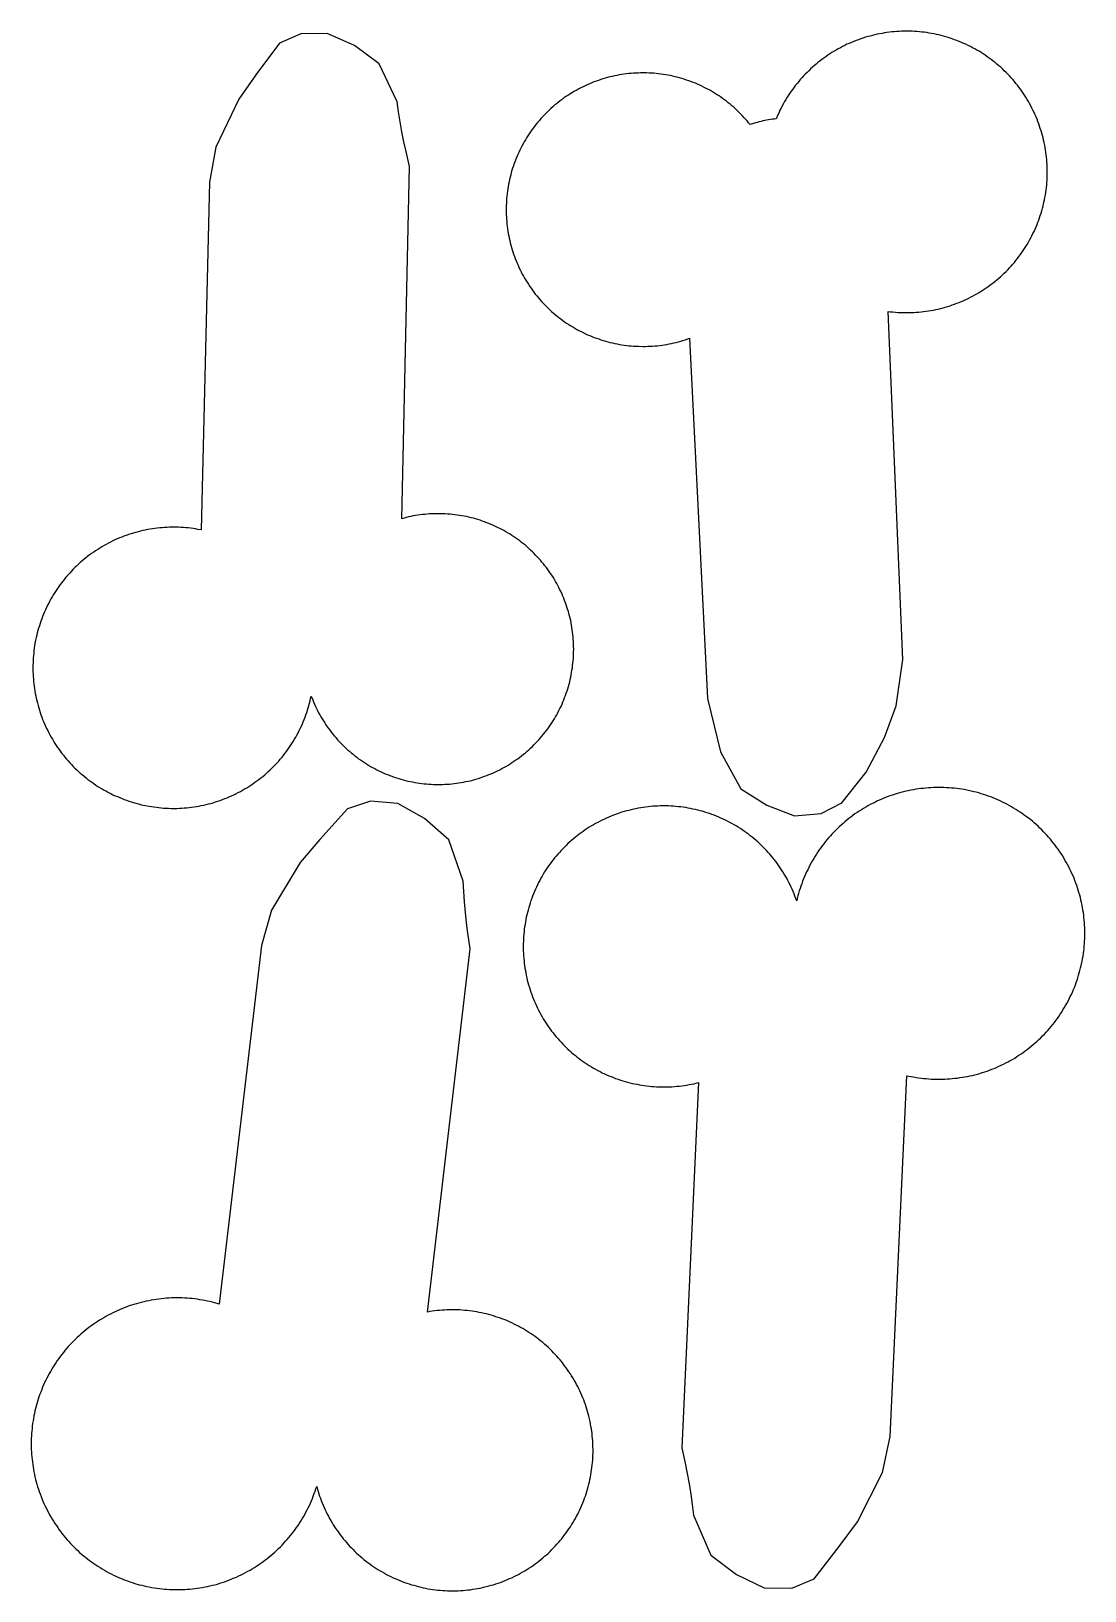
# Model space of a CAD drawing. Extents: x -246 to 246, y -104 to 199.
# Drawn here: x 175.17 to 184.8, y -1.19 to 13.06 of the extents above; entities that cross this region are included whole.
import ezdxf

# ---------------------------------------------------------------- set-up
doc = ezdxf.new("R2010")
doc.units = 0
doc.layers.add('Add_Red', color=1, linetype='Continuous')

msp = doc.modelspace()

# ---------------------------------------------------------------- linework, layer by layer
at = {"layer": 'Add_Red'}
for points in [[(176.504, 5.959), (176.526, 5.96), (176.549, 5.961), (176.571, 5.963), (176.593, 5.965), (176.616, 5.967), (176.638, 5.97), (176.66, 5.973), (176.682, 5.976), (176.704, 5.98), (176.726, 5.984), (176.748, 5.989), (176.77, 5.994), (176.792, 6), (176.813, 6.005), (176.835, 6.011), (176.856, 6.018), (176.878, 6.025), (176.899, 6.032), (176.92, 6.04), (176.941, 6.048), (176.962, 6.056), (176.982, 6.065), (177.003, 6.074), (177.023, 6.083), (177.043, 6.093), (177.063, 6.103), (177.083, 6.114), (177.103, 6.125), (177.122, 6.136), (177.141, 6.147), (177.161, 6.159), (177.179, 6.171), (177.198, 6.184), (177.216, 6.197), (177.234, 6.21), (177.252, 6.223), (177.27, 6.237), (177.287, 6.251), (177.305, 6.266), (177.322, 6.28), (177.338, 6.295), (177.355, 6.311), (177.371, 6.326), (177.387, 6.342), (177.402, 6.358), (177.418, 6.374), (177.433, 6.391), (177.447, 6.408), (177.462, 6.425), (177.476, 6.442), (177.49, 6.46), (177.503, 6.478), (177.516, 6.496), (177.529, 6.514), (177.542, 6.533), (177.554, 6.552), (177.566, 6.571), (177.578, 6.59), (177.589, 6.609), (177.6, 6.629), (177.61, 6.649), (177.621, 6.669), (177.63, 6.689), (177.64, 6.709), (177.649, 6.73), (177.658, 6.75), (177.666, 6.771), (177.674, 6.792), (177.682, 6.813), (177.689, 6.834), (177.696, 6.855), (177.703, 6.877), (177.709, 6.898), (177.715, 6.92), (177.72, 6.942), (177.725, 6.964), (177.73, 6.985), (177.744, 6.951), (177.752, 6.931), (177.76, 6.911), (177.769, 6.891), (177.779, 6.872), (177.788, 6.853), (177.798, 6.833), (177.809, 6.814), (177.819, 6.796), (177.83, 6.777), (177.841, 6.759), (177.853, 6.74), (177.865, 6.722), (177.877, 6.705), (177.89, 6.687), (177.903, 6.67), (177.916, 6.653), (177.929, 6.636), (177.943, 6.619), (177.957, 6.603), (177.971, 6.586), (177.986, 6.57), (178.001, 6.555), (178.016, 6.539), (178.031, 6.524), (178.047, 6.509), (178.063, 6.495), (178.079, 6.481), (178.095, 6.467), (178.112, 6.453), (178.129, 6.439), (178.146, 6.426), (178.163, 6.413), (178.181, 6.401), (178.199, 6.389), (178.217, 6.377), (178.235, 6.365), (178.253, 6.354), (178.272, 6.343), (178.291, 6.332), (178.31, 6.322), (178.329, 6.312), (178.348, 6.302), (178.368, 6.293), (178.387, 6.284), (178.407, 6.275), (178.427, 6.267), (178.447, 6.259), (178.467, 6.252), (178.488, 6.244), (178.508, 6.238), (178.529, 6.231), (178.55, 6.225), (178.57, 6.219), (178.591, 6.214), (178.612, 6.209), (178.633, 6.204), (178.655, 6.2), (178.676, 6.196), (178.697, 6.192), (178.718, 6.189), (178.74, 6.186), (178.761, 6.184), (178.783, 6.182), (178.804, 6.18), (178.826, 6.179), (178.847, 6.178), (178.869, 6.177), (178.891, 6.177), (178.928, 6.178), (178.95, 6.179), (178.971, 6.18), (178.993, 6.181), (179.014, 6.183), (179.036, 6.186), (179.057, 6.188), (179.078, 6.191), (179.1, 6.195), (179.121, 6.199), (179.142, 6.203), (179.163, 6.208), (179.184, 6.212), (179.205, 6.218), (179.226, 6.223), (179.247, 6.229), (179.267, 6.236), (179.288, 6.243), (179.314, 6.252), (179.334, 6.259), (179.354, 6.267), (179.374, 6.275), (179.394, 6.284), (179.413, 6.293), (179.433, 6.302), (179.452, 6.312), (179.471, 6.322), (179.49, 6.332), (179.509, 6.343), (179.528, 6.354), (179.546, 6.365), (179.564, 6.377), (179.582, 6.389), (179.6, 6.401), (179.618, 6.413), (179.635, 6.426), (179.652, 6.439), (179.669, 6.453), (179.686, 6.467), (179.702, 6.481), (179.718, 6.495), (179.734, 6.509), (179.75, 6.524), (179.765, 6.539), (179.78, 6.555), (179.795, 6.57), (179.81, 6.586), (179.824, 6.603), (179.838, 6.619), (179.852, 6.636), (179.865, 6.653), (179.879, 6.67), (179.891, 6.687), (179.904, 6.705), (179.916, 6.722), (179.928, 6.74), (179.94, 6.759), (179.951, 6.777), (179.962, 6.796), (179.973, 6.814), (179.983, 6.833), (179.993, 6.853), (180.002, 6.872), (180.012, 6.891), (180.021, 6.911), (180.029, 6.931), (180.038, 6.951), (180.045, 6.971), (180.053, 6.991), (180.06, 7.011), (180.067, 7.032), (180.074, 7.052), (180.08, 7.073), (180.085, 7.094), (180.091, 7.115), (180.096, 7.136), (180.101, 7.157), (180.105, 7.178), (180.109, 7.199), (180.112, 7.221), (180.116, 7.242), (180.118, 7.263), (180.121, 7.285), (180.123, 7.306), (180.125, 7.328), (180.126, 7.349), (180.127, 7.371), (180.127, 7.393), (180.128, 7.414), (180.127, 7.44), (180.127, 7.462), (180.126, 7.483), (180.124, 7.505), (180.123, 7.526), (180.12, 7.548), (180.118, 7.569), (180.115, 7.59), (180.112, 7.612), (180.108, 7.633), (180.104, 7.654), (180.1, 7.675), (180.095, 7.697), (180.09, 7.717), (180.084, 7.738), (180.079, 7.759), (180.072, 7.78), (180.06, 7.817), (180.053, 7.837), (180.045, 7.857), (180.038, 7.878), (180.029, 7.897), (180.021, 7.917), (180.012, 7.937), (180.002, 7.956), (179.993, 7.976), (179.983, 7.995), (179.973, 8.014), (179.962, 8.033), (179.951, 8.051), (179.94, 8.07), (179.928, 8.088), (179.916, 8.106), (179.904, 8.124), (179.891, 8.141), (179.879, 8.159), (179.865, 8.176), (179.852, 8.193), (179.838, 8.209), (179.824, 8.226), (179.81, 8.242), (179.795, 8.258), (179.78, 8.273), (179.765, 8.289), (179.75, 8.304), (179.734, 8.319), (179.718, 8.333), (179.702, 8.348), (179.686, 8.362), (179.669, 8.375), (179.652, 8.389), (179.635, 8.402), (179.618, 8.415), (179.6, 8.427), (179.582, 8.44), (179.564, 8.452), (179.546, 8.463), (179.528, 8.474), (179.509, 8.485), (179.49, 8.496), (179.471, 8.506), (179.452, 8.516), (179.433, 8.526), (179.413, 8.535), (179.394, 8.544), (179.374, 8.553), (179.354, 8.561), (179.334, 8.569), (179.314, 8.577), (179.293, 8.584), (179.273, 8.591), (179.252, 8.597), (179.232, 8.603), (179.211, 8.609), (179.19, 8.614), (179.169, 8.619), (179.148, 8.624), (179.127, 8.628), (179.105, 8.632), (179.084, 8.636), (179.063, 8.639), (179.041, 8.642), (179.02, 8.644), (178.998, 8.646), (178.977, 8.648), (178.955, 8.649), (178.934, 8.65), (178.912, 8.651), (178.891, 8.651), (178.855, 8.651), (178.833, 8.65), (178.812, 8.649), (178.79, 8.647), (178.769, 8.645), (178.747, 8.643), (178.726, 8.64), (178.704, 8.637), (178.683, 8.634), (178.662, 8.63), (178.641, 8.626), (178.619, 8.621), (178.598, 8.616), (178.578, 8.611), (178.557, 8.605), (178.629, 11.824), (178.597, 11.959), (178.577, 12.049), (178.559, 12.139), (178.542, 12.23), (178.527, 12.321), (178.514, 12.413), (178.352, 12.762), (178.124, 12.927), (177.877, 13.039), (177.634, 13.036), (177.439, 12.949), (177.224, 12.659), (177.07, 12.439), (176.858, 11.999), (176.8, 11.681), (176.724, 8.503), (176.695, 8.508), (176.673, 8.512), (176.651, 8.515), (176.629, 8.518), (176.606, 8.521), (176.584, 8.523), (176.562, 8.524), (176.539, 8.526), (176.517, 8.527), (176.494, 8.527), (176.472, 8.528), (176.436, 8.527), (176.414, 8.526), (176.391, 8.525), (176.369, 8.523), (176.347, 8.521), (176.324, 8.519), (176.302, 8.516), (176.28, 8.513), (176.258, 8.51), (176.236, 8.506), (176.214, 8.501), (176.192, 8.497), (176.17, 8.492), (176.148, 8.486), (176.127, 8.48), (176.105, 8.474), (176.084, 8.467), (176.062, 8.46), (176.041, 8.453), (176.02, 8.445), (175.999, 8.437), (175.979, 8.429), (175.958, 8.42), (175.937, 8.411), (175.917, 8.402), (175.897, 8.392), (175.877, 8.381), (175.857, 8.371), (175.838, 8.36), (175.818, 8.349), (175.799, 8.337), (175.78, 8.325), (175.761, 8.313), (175.743, 8.3), (175.724, 8.288), (175.706, 8.274), (175.688, 8.261), (175.671, 8.247), (175.653, 8.233), (175.636, 8.218), (175.619, 8.204), (175.603, 8.189), (175.586, 8.173), (175.57, 8.158), (175.554, 8.142), (175.539, 8.126), (175.524, 8.109), (175.509, 8.093), (175.494, 8.076), (175.48, 8.058), (175.466, 8.041), (175.452, 8.023), (175.438, 8.005), (175.425, 7.987), (175.412, 7.969), (175.4, 7.95), (175.388, 7.931), (175.376, 7.912), (175.364, 7.893), (175.353, 7.874), (175.342, 7.854), (175.332, 7.834), (175.322, 7.814), (175.312, 7.794), (175.302, 7.774), (175.293, 7.753), (175.285, 7.733), (175.276, 7.712), (175.268, 7.691), (175.261, 7.67), (175.253, 7.649), (175.247, 7.627), (175.24, 7.606), (175.234, 7.584), (175.228, 7.563), (175.223, 7.541), (175.218, 7.519), (175.213, 7.497), (175.207, 7.466), (175.204, 7.444), (175.2, 7.422), (175.197, 7.4), (175.195, 7.378), (175.193, 7.355), (175.191, 7.333), (175.19, 7.311), (175.189, 7.288), (175.188, 7.266), (175.188, 7.243), (175.188, 7.21), (175.189, 7.187), (175.19, 7.165), (175.192, 7.142), (175.194, 7.12), (175.196, 7.098), (175.199, 7.076), (175.202, 7.053), (175.205, 7.031), (175.209, 7.009), (175.214, 6.987), (175.218, 6.965), (175.223, 6.943), (175.229, 6.922), (175.235, 6.9), (175.241, 6.878), (175.247, 6.857), (175.254, 6.836), (175.261, 6.814), (175.269, 6.793), (175.277, 6.772), (175.286, 6.752), (175.294, 6.731), (175.303, 6.711), (175.313, 6.69), (175.323, 6.67), (175.333, 6.65), (175.343, 6.63), (175.354, 6.611), (175.366, 6.591), (175.377, 6.572), (175.389, 6.553), (175.401, 6.534), (175.414, 6.516), (175.427, 6.497), (175.44, 6.479), (175.453, 6.461), (175.467, 6.444), (175.481, 6.426), (175.496, 6.409), (175.51, 6.392), (175.525, 6.376), (175.541, 6.359), (175.556, 6.343), (175.572, 6.327), (175.588, 6.312), (175.605, 6.296), (175.621, 6.281), (175.638, 6.267), (175.655, 6.252), (175.673, 6.238), (175.69, 6.224), (175.708, 6.211), (175.726, 6.198), (175.745, 6.185), (175.763, 6.172), (175.782, 6.16), (175.801, 6.148), (175.82, 6.137), (175.84, 6.125), (175.859, 6.115), (175.879, 6.104), (175.899, 6.094), (175.919, 6.084), (175.94, 6.075), (175.96, 6.066), (175.981, 6.057), (176.002, 6.048), (176.022, 6.04), (176.043, 6.033), (176.065, 6.025), (176.086, 6.018), (176.107, 6.012), (176.129, 6.006), (176.151, 6), (176.172, 5.995), (176.194, 5.989), (176.216, 5.985), (176.249, 5.979), (176.271, 5.975), (176.293, 5.972), (176.316, 5.969), (176.338, 5.966), (176.36, 5.964), (176.382, 5.962), (176.405, 5.961), (176.427, 5.96), (176.45, 5.959), (176.472, 5.959), (176.504, 5.959)], [(182.389, 5.911), (182.578, 6.011), (182.799, 6.291), (182.966, 6.607), (183.074, 6.895), (183.133, 7.319), (182.999, 10.499), (183.021, 10.496), (183.044, 10.494), (183.066, 10.492), (183.088, 10.49), (183.111, 10.489), (183.133, 10.488), (183.168, 10.488), (183.19, 10.488), (183.213, 10.489), (183.235, 10.49), (183.257, 10.491), (183.28, 10.493), (183.302, 10.495), (183.324, 10.497), (183.347, 10.5), (183.369, 10.504), (183.391, 10.507), (183.413, 10.511), (183.435, 10.516), (183.457, 10.521), (183.479, 10.526), (183.501, 10.532), (183.522, 10.538), (183.544, 10.544), (183.565, 10.551), (183.586, 10.558), (183.607, 10.565), (183.628, 10.573), (183.649, 10.581), (183.67, 10.59), (183.691, 10.599), (183.711, 10.608), (183.731, 10.618), (183.751, 10.628), (183.771, 10.638), (183.791, 10.649), (183.811, 10.66), (183.83, 10.671), (183.849, 10.683), (183.868, 10.695), (183.887, 10.708), (183.905, 10.72), (183.923, 10.733), (183.941, 10.747), (183.959, 10.76), (183.977, 10.774), (183.994, 10.789), (184.011, 10.803), (184.028, 10.818), (184.045, 10.833), (184.061, 10.849), (184.077, 10.864), (184.093, 10.88), (184.108, 10.897), (184.123, 10.913), (184.138, 10.93), (184.153, 10.947), (184.167, 10.964), (184.181, 10.982), (184.195, 11), (184.208, 11.018), (184.221, 11.036), (184.234, 11.054), (184.246, 11.073), (184.258, 11.092), (184.27, 11.111), (184.281, 11.131), (184.292, 11.15), (184.303, 11.17), (184.313, 11.19), (184.323, 11.21), (184.333, 11.23), (184.342, 11.25), (184.351, 11.271), (184.36, 11.292), (184.368, 11.313), (184.376, 11.334), (184.383, 11.355), (184.39, 11.376), (184.397, 11.398), (184.404, 11.419), (184.41, 11.441), (184.415, 11.462), (184.423, 11.497), (184.428, 11.519), (184.432, 11.541), (184.436, 11.563), (184.44, 11.586), (184.443, 11.608), (184.445, 11.63), (184.448, 11.652), (184.45, 11.675), (184.451, 11.697), (184.452, 11.72), (184.453, 11.742), (184.453, 11.773), (184.453, 11.796), (184.453, 11.818), (184.452, 11.841), (184.45, 11.863), (184.448, 11.885), (184.446, 11.908), (184.444, 11.93), (184.441, 11.952), (184.438, 11.974), (184.434, 11.997), (184.43, 12.019), (184.425, 12.041), (184.42, 12.063), (184.415, 12.084), (184.41, 12.106), (184.404, 12.128), (184.397, 12.149), (184.39, 12.171), (184.383, 12.192), (184.376, 12.213), (184.368, 12.234), (184.36, 12.255), (184.351, 12.276), (184.342, 12.296), (184.333, 12.317), (184.323, 12.337), (184.313, 12.357), (184.303, 12.377), (184.292, 12.397), (184.281, 12.416), (184.27, 12.436), (184.258, 12.455), (184.246, 12.474), (184.234, 12.492), (184.221, 12.511), (184.208, 12.529), (184.195, 12.547), (184.181, 12.565), (184.167, 12.582), (184.153, 12.6), (184.138, 12.617), (184.123, 12.634), (184.108, 12.65), (184.093, 12.666), (184.077, 12.682), (184.061, 12.698), (184.045, 12.714), (184.028, 12.729), (184.011, 12.744), (183.994, 12.758), (183.977, 12.772), (183.959, 12.786), (183.941, 12.8), (183.923, 12.813), (183.905, 12.826), (183.887, 12.839), (183.868, 12.852), (183.849, 12.864), (183.83, 12.875), (183.811, 12.887), (183.791, 12.898), (183.771, 12.908), (183.751, 12.919), (183.731, 12.929), (183.711, 12.939), (183.691, 12.948), (183.67, 12.957), (183.649, 12.965), (183.628, 12.974), (183.607, 12.981), (183.586, 12.989), (183.549, 13.001), (183.528, 13.008), (183.506, 13.014), (183.484, 13.019), (183.463, 13.025), (183.441, 13.03), (183.419, 13.034), (183.397, 13.038), (183.375, 13.042), (183.352, 13.046), (183.33, 13.049), (183.308, 13.051), (183.286, 13.054), (183.263, 13.055), (183.241, 13.057), (183.218, 13.058), (183.196, 13.059), (183.168, 13.059), (183.145, 13.059), (183.123, 13.058), (183.1, 13.057), (183.078, 13.056), (183.056, 13.054), (183.033, 13.052), (183.011, 13.049), (182.989, 13.046), (182.967, 13.043), (182.945, 13.039), (182.922, 13.035), (182.9, 13.031), (182.879, 13.026), (182.857, 13.021), (182.835, 13.015), (182.813, 13.009), (182.792, 13.003), (182.77, 12.996), (182.749, 12.989), (182.728, 12.981), (182.707, 12.974), (182.686, 12.965), (182.665, 12.957), (182.645, 12.948), (182.624, 12.939), (182.604, 12.929), (182.584, 12.919), (182.564, 12.908), (182.544, 12.898), (182.525, 12.887), (182.506, 12.875), (182.486, 12.864), (182.468, 12.852), (182.449, 12.839), (182.43, 12.826), (182.412, 12.813), (182.394, 12.8), (182.376, 12.786), (182.359, 12.772), (182.341, 12.758), (182.324, 12.744), (182.308, 12.729), (182.291, 12.714), (182.275, 12.698), (182.259, 12.682), (182.243, 12.666), (182.228, 12.65), (182.212, 12.634), (182.197, 12.617), (182.183, 12.6), (182.169, 12.582), (182.155, 12.565), (182.141, 12.547), (182.128, 12.529), (182.115, 12.511), (182.102, 12.492), (182.09, 12.474), (182.077, 12.455), (182.066, 12.436), (182.054, 12.416), (182.043, 12.397), (182.033, 12.377), (182.022, 12.357), (182.012, 12.337), (182.003, 12.317), (181.993, 12.296), (181.977, 12.257), (181.959, 12.256), (181.942, 12.254), (181.925, 12.251), (181.907, 12.249), (181.89, 12.246), (181.873, 12.242), (181.856, 12.239), (181.839, 12.235), (181.822, 12.231), (181.805, 12.226), (181.788, 12.222), (181.771, 12.216), (181.739, 12.206), (181.725, 12.223), (181.711, 12.239), (181.697, 12.256), (181.682, 12.272), (181.668, 12.288), (181.652, 12.304), (181.637, 12.319), (181.621, 12.334), (181.605, 12.349), (181.589, 12.364), (181.573, 12.378), (181.556, 12.392), (181.539, 12.406), (181.522, 12.419), (181.505, 12.432), (181.487, 12.445), (181.469, 12.458), (181.451, 12.47), (181.433, 12.482), (181.414, 12.494), (181.396, 12.505), (181.377, 12.516), (181.358, 12.526), (181.338, 12.536), (181.319, 12.546), (181.299, 12.556), (181.28, 12.565), (181.26, 12.574), (181.24, 12.583), (181.219, 12.591), (181.199, 12.599), (181.179, 12.606), (181.158, 12.613), (181.137, 12.62), (181.116, 12.626), (181.095, 12.632), (181.074, 12.638), (181.053, 12.643), (181.032, 12.648), (181.011, 12.653), (180.989, 12.657), (180.968, 12.661), (180.946, 12.664), (180.925, 12.667), (180.903, 12.67), (180.881, 12.672), (180.859, 12.674), (180.838, 12.676), (180.816, 12.677), (180.794, 12.678), (180.761, 12.678), (180.739, 12.678), (180.717, 12.677), (180.695, 12.676), (180.673, 12.675), (180.652, 12.673), (180.63, 12.671), (180.608, 12.669), (180.587, 12.666), (180.565, 12.663), (180.544, 12.659), (180.522, 12.655), (180.501, 12.651), (180.48, 12.646), (180.458, 12.641), (180.437, 12.635), (180.416, 12.63), (180.395, 12.623), (180.375, 12.617), (180.354, 12.61), (180.333, 12.603), (180.313, 12.595), (180.293, 12.587), (180.272, 12.579), (180.252, 12.57), (180.233, 12.561), (180.213, 12.552), (180.193, 12.542), (180.174, 12.532), (180.155, 12.521), (180.136, 12.511), (180.117, 12.5), (180.093, 12.485), (180.075, 12.473), (180.057, 12.461), (180.039, 12.449), (180.021, 12.436), (180.004, 12.423), (179.987, 12.409), (179.97, 12.396), (179.953, 12.382), (179.936, 12.368), (179.92, 12.353), (179.904, 12.338), (179.888, 12.323), (179.873, 12.308), (179.858, 12.292), (179.843, 12.276), (179.828, 12.26), (179.814, 12.244), (179.8, 12.227), (179.786, 12.21), (179.772, 12.193), (179.759, 12.176), (179.746, 12.158), (179.734, 12.14), (179.721, 12.122), (179.709, 12.104), (179.698, 12.086), (179.687, 12.067), (179.676, 12.048), (179.665, 12.029), (179.655, 12.01), (179.645, 11.99), (179.635, 11.971), (179.626, 11.951), (179.617, 11.931), (179.608, 11.911), (179.6, 11.891), (179.592, 11.871), (179.584, 11.85), (179.577, 11.83), (179.57, 11.809), (179.564, 11.788), (179.558, 11.767), (179.552, 11.746), (179.547, 11.725), (179.542, 11.704), (179.537, 11.683), (179.533, 11.661), (179.529, 11.64), (179.526, 11.618), (179.522, 11.597), (179.52, 11.575), (179.517, 11.553), (179.515, 11.532), (179.514, 11.51), (179.513, 11.488), (179.512, 11.466), (179.511, 11.429), (179.511, 11.407), (179.512, 11.385), (179.513, 11.363), (179.514, 11.341), (179.516, 11.32), (179.518, 11.298), (179.52, 11.276), (179.523, 11.255), (179.527, 11.233), (179.53, 11.212), (179.534, 11.19), (179.538, 11.169), (179.543, 11.148), (179.548, 11.126), (179.554, 11.105), (179.56, 11.084), (179.566, 11.063), (179.572, 11.042), (179.579, 11.022), (179.587, 11.001), (179.594, 10.981), (179.602, 10.961), (179.61, 10.94), (179.619, 10.92), (179.628, 10.901), (179.638, 10.879), (179.648, 10.86), (179.658, 10.84), (179.669, 10.821), (179.679, 10.802), (179.691, 10.783), (179.702, 10.765), (179.714, 10.747), (179.726, 10.728), (179.738, 10.71), (179.751, 10.693), (179.764, 10.675), (179.777, 10.658), (179.791, 10.641), (179.805, 10.624), (179.819, 10.607), (179.833, 10.591), (179.848, 10.575), (179.863, 10.559), (179.878, 10.544), (179.894, 10.528), (179.91, 10.514), (179.926, 10.499), (179.942, 10.484), (179.959, 10.47), (179.976, 10.456), (179.993, 10.443), (180.01, 10.43), (180.028, 10.417), (180.045, 10.404), (180.063, 10.392), (180.082, 10.38), (180.1, 10.368), (180.119, 10.357), (180.138, 10.346), (180.157, 10.335), (180.176, 10.324), (180.195, 10.314), (180.215, 10.305), (180.234, 10.295), (180.254, 10.286), (180.274, 10.278), (180.294, 10.269), (180.315, 10.261), (180.335, 10.254), (180.356, 10.247), (180.376, 10.24), (180.397, 10.233), (180.418, 10.227), (180.439, 10.221), (180.46, 10.216), (180.481, 10.211), (180.503, 10.206), (180.524, 10.202), (180.546, 10.198), (180.567, 10.194), (180.589, 10.191), (180.61, 10.188), (180.632, 10.186), (180.654, 10.184), (180.675, 10.182), (180.697, 10.181), (180.719, 10.18), (180.761, 10.179), (180.782, 10.179), (180.804, 10.18), (180.826, 10.181), (180.848, 10.182), (180.87, 10.184), (180.891, 10.186), (180.913, 10.188), (180.935, 10.191), (180.956, 10.194), (180.978, 10.198), (180.999, 10.202), (181.02, 10.206), (181.042, 10.211), (181.063, 10.216), (181.084, 10.222), (181.105, 10.228), (181.126, 10.234), (181.147, 10.24), (181.186, 10.254), (181.349, 6.963), (181.469, 6.475), (181.653, 6.137), (181.892, 5.987), (182.146, 5.892), (182.389, 5.911)], [(182.324, -1.079), (182.554, -0.783), (182.719, -0.558), (182.949, -0.107), (183.017, 0.222), (183.172, 3.517), (183.209, 3.509), (183.232, 3.505), (183.255, 3.501), (183.278, 3.498), (183.301, 3.495), (183.324, 3.492), (183.347, 3.49), (183.371, 3.488), (183.394, 3.486), (183.417, 3.485), (183.44, 3.485), (183.464, 3.485), (183.493, 3.485), (183.517, 3.486), (183.54, 3.487), (183.563, 3.488), (183.586, 3.49), (183.609, 3.493), (183.632, 3.495), (183.655, 3.499), (183.678, 3.502), (183.701, 3.506), (183.724, 3.51), (183.747, 3.515), (183.77, 3.52), (183.792, 3.526), (183.815, 3.532), (183.837, 3.538), (183.859, 3.545), (183.882, 3.552), (183.904, 3.559), (183.925, 3.567), (183.947, 3.576), (183.969, 3.584), (183.99, 3.593), (184.012, 3.603), (184.033, 3.612), (184.054, 3.622), (184.074, 3.633), (184.095, 3.644), (184.115, 3.655), (184.136, 3.666), (184.156, 3.678), (184.175, 3.691), (184.195, 3.703), (184.214, 3.716), (184.233, 3.729), (184.252, 3.743), (184.271, 3.757), (184.289, 3.771), (184.307, 3.786), (184.325, 3.801), (184.343, 3.816), (184.36, 3.831), (184.377, 3.847), (184.394, 3.863), (184.41, 3.88), (184.427, 3.896), (184.443, 3.913), (184.458, 3.93), (184.474, 3.948), (184.489, 3.966), (184.503, 3.984), (184.518, 4.002), (184.532, 4.021), (184.546, 4.039), (184.559, 4.058), (184.572, 4.078), (184.585, 4.097), (184.597, 4.117), (184.609, 4.137), (184.621, 4.157), (184.632, 4.177), (184.643, 4.197), (184.654, 4.218), (184.664, 4.239), (184.674, 4.26), (184.684, 4.281), (184.693, 4.303), (184.702, 4.324), (184.71, 4.346), (184.718, 4.368), (184.726, 4.39), (184.733, 4.412), (184.74, 4.434), (184.746, 4.456), (184.752, 4.479), (184.758, 4.501), (184.764, 4.524), (184.772, 4.563), (184.776, 4.586), (184.78, 4.609), (184.783, 4.632), (184.786, 4.655), (184.789, 4.678), (184.791, 4.701), (184.793, 4.724), (184.794, 4.748), (184.795, 4.771), (184.796, 4.794), (184.796, 4.817), (184.796, 4.845), (184.795, 4.868), (184.794, 4.891), (184.793, 4.915), (184.791, 4.938), (184.788, 4.961), (184.786, 4.984), (184.783, 5.007), (184.779, 5.03), (184.775, 5.053), (184.771, 5.076), (184.766, 5.099), (184.761, 5.121), (184.756, 5.144), (184.75, 5.166), (184.743, 5.189), (184.737, 5.211), (184.73, 5.233), (184.722, 5.255), (184.714, 5.277), (184.706, 5.299), (184.698, 5.321), (184.689, 5.342), (184.679, 5.363), (184.669, 5.384), (184.659, 5.405), (184.649, 5.426), (184.638, 5.447), (184.627, 5.467), (184.615, 5.487), (184.604, 5.507), (184.591, 5.527), (184.579, 5.547), (184.566, 5.566), (184.553, 5.585), (184.539, 5.604), (184.525, 5.623), (184.511, 5.641), (184.496, 5.659), (184.482, 5.677), (184.466, 5.695), (184.451, 5.712), (184.435, 5.729), (184.419, 5.746), (184.403, 5.763), (184.386, 5.779), (184.369, 5.795), (184.352, 5.811), (184.335, 5.826), (184.317, 5.841), (184.299, 5.856), (184.281, 5.87), (184.262, 5.884), (184.243, 5.898), (184.224, 5.911), (184.205, 5.925), (184.186, 5.937), (184.166, 5.95), (184.146, 5.962), (184.126, 5.974), (184.106, 5.985), (184.085, 5.996), (184.065, 6.007), (184.044, 6.017), (184.023, 6.027), (184.002, 6.036), (183.98, 6.046), (183.959, 6.055), (183.937, 6.063), (183.915, 6.071), (183.893, 6.079), (183.871, 6.086), (183.849, 6.093), (183.827, 6.1), (183.804, 6.106), (183.782, 6.111), (183.759, 6.117), (183.718, 6.125), (183.695, 6.13), (183.672, 6.134), (183.649, 6.137), (183.626, 6.14), (183.603, 6.143), (183.58, 6.145), (183.557, 6.147), (183.533, 6.148), (183.51, 6.149), (183.487, 6.15), (183.464, 6.15), (183.438, 6.15), (183.415, 6.149), (183.391, 6.148), (183.368, 6.147), (183.345, 6.145), (183.322, 6.142), (183.299, 6.14), (183.276, 6.137), (183.253, 6.133), (183.23, 6.129), (183.207, 6.125), (183.184, 6.12), (183.162, 6.115), (183.139, 6.11), (183.116, 6.104), (183.094, 6.098), (183.072, 6.091), (183.05, 6.084), (183.027, 6.077), (183.006, 6.069), (182.984, 6.061), (182.962, 6.052), (182.941, 6.043), (182.919, 6.034), (182.898, 6.024), (182.877, 6.014), (182.856, 6.004), (182.836, 5.993), (182.815, 5.982), (182.795, 5.97), (182.775, 5.958), (182.755, 5.946), (182.736, 5.934), (182.716, 5.921), (182.697, 5.908), (182.678, 5.894), (182.66, 5.88), (182.641, 5.866), (182.623, 5.851), (182.605, 5.837), (182.588, 5.822), (182.57, 5.806), (182.553, 5.79), (182.536, 5.774), (182.52, 5.758), (182.503, 5.741), (182.487, 5.724), (182.472, 5.707), (182.456, 5.69), (182.441, 5.672), (182.426, 5.654), (182.412, 5.636), (182.398, 5.617), (182.384, 5.599), (182.371, 5.58), (182.357, 5.561), (182.345, 5.541), (182.332, 5.521), (182.32, 5.502), (182.308, 5.482), (182.297, 5.461), (182.286, 5.441), (182.275, 5.42), (182.265, 5.399), (182.255, 5.378), (182.245, 5.357), (182.236, 5.336), (182.227, 5.314), (182.219, 5.293), (182.21, 5.271), (182.203, 5.249), (182.195, 5.227), (182.188, 5.205), (182.182, 5.182), (182.176, 5.16), (182.17, 5.137), (182.165, 5.115), (182.157, 5.137), (182.149, 5.158), (182.141, 5.179), (182.132, 5.199), (182.123, 5.22), (182.114, 5.24), (182.104, 5.261), (182.094, 5.281), (182.084, 5.3), (182.073, 5.32), (182.062, 5.34), (182.051, 5.359), (182.039, 5.378), (182.027, 5.397), (182.015, 5.416), (182.002, 5.434), (181.989, 5.452), (181.976, 5.47), (181.962, 5.488), (181.948, 5.506), (181.934, 5.523), (181.919, 5.54), (181.904, 5.557), (181.889, 5.573), (181.874, 5.59), (181.858, 5.606), (181.842, 5.621), (181.826, 5.637), (181.809, 5.652), (181.793, 5.667), (181.776, 5.681), (181.758, 5.695), (181.741, 5.709), (181.723, 5.723), (181.705, 5.736), (181.687, 5.749), (181.668, 5.762), (181.65, 5.774), (181.631, 5.786), (181.612, 5.798), (181.592, 5.809), (181.573, 5.821), (181.553, 5.831), (181.533, 5.842), (181.513, 5.852), (181.493, 5.861), (181.473, 5.87), (181.452, 5.879), (181.431, 5.888), (181.411, 5.896), (181.39, 5.904), (181.368, 5.912), (181.347, 5.919), (181.326, 5.925), (181.304, 5.932), (181.283, 5.938), (181.261, 5.943), (181.239, 5.949), (181.217, 5.953), (181.195, 5.958), (181.173, 5.962), (181.151, 5.966), (181.129, 5.969), (181.107, 5.972), (181.085, 5.974), (181.062, 5.977), (181.04, 5.978), (181.018, 5.98), (180.995, 5.981), (180.973, 5.981), (180.95, 5.981), (180.919, 5.981), (180.896, 5.98), (180.874, 5.979), (180.852, 5.978), (180.829, 5.976), (180.807, 5.973), (180.785, 5.971), (180.763, 5.968), (180.74, 5.964), (180.718, 5.96), (180.696, 5.956), (180.674, 5.951), (180.653, 5.946), (180.631, 5.941), (180.609, 5.935), (180.588, 5.929), (180.566, 5.923), (180.533, 5.912), (180.511, 5.904), (180.49, 5.896), (180.47, 5.888), (180.449, 5.879), (180.428, 5.87), (180.408, 5.861), (180.388, 5.852), (180.368, 5.842), (180.348, 5.831), (180.328, 5.821), (180.309, 5.809), (180.289, 5.798), (180.27, 5.786), (180.251, 5.774), (180.233, 5.762), (180.214, 5.749), (180.196, 5.736), (180.178, 5.723), (180.16, 5.709), (180.143, 5.695), (180.125, 5.681), (180.108, 5.667), (180.092, 5.652), (180.075, 5.637), (180.059, 5.621), (180.043, 5.606), (180.027, 5.59), (180.012, 5.573), (179.997, 5.557), (179.982, 5.54), (179.967, 5.523), (179.953, 5.506), (179.939, 5.488), (179.925, 5.47), (179.912, 5.452), (179.899, 5.434), (179.886, 5.416), (179.874, 5.397), (179.862, 5.378), (179.85, 5.359), (179.839, 5.34), (179.828, 5.32), (179.817, 5.3), (179.807, 5.281), (179.797, 5.261), (179.787, 5.24), (179.778, 5.22), (179.769, 5.199), (179.76, 5.179), (179.752, 5.158), (179.744, 5.137), (179.737, 5.116), (179.73, 5.094), (179.723, 5.073), (179.717, 5.052), (179.711, 5.03), (179.705, 5.008), (179.7, 4.987), (179.695, 4.965), (179.69, 4.943), (179.686, 4.921), (179.683, 4.899), (179.679, 4.876), (179.676, 4.854), (179.674, 4.832), (179.672, 4.81), (179.67, 4.787), (179.669, 4.765), (179.668, 4.743), (179.667, 4.72), (179.667, 4.698), (179.667, 4.656), (179.668, 4.633), (179.67, 4.611), (179.671, 4.589), (179.674, 4.566), (179.676, 4.544), (179.679, 4.522), (179.682, 4.5), (179.686, 4.478), (179.69, 4.456), (179.694, 4.434), (179.699, 4.412), (179.704, 4.39), (179.71, 4.368), (179.716, 4.347), (179.723, 4.323), (179.73, 4.301), (179.737, 4.28), (179.744, 4.259), (179.752, 4.238), (179.76, 4.217), (179.769, 4.196), (179.778, 4.176), (179.787, 4.155), (179.797, 4.135), (179.807, 4.115), (179.817, 4.095), (179.828, 4.076), (179.839, 4.056), (179.85, 4.037), (179.862, 4.018), (179.874, 3.999), (179.886, 3.98), (179.899, 3.962), (179.912, 3.943), (179.925, 3.925), (179.939, 3.908), (179.953, 3.89), (179.967, 3.873), (179.982, 3.856), (179.997, 3.839), (180.012, 3.822), (180.027, 3.806), (180.043, 3.79), (180.059, 3.774), (180.075, 3.759), (180.092, 3.744), (180.108, 3.729), (180.125, 3.715), (180.143, 3.7), (180.16, 3.686), (180.178, 3.673), (180.196, 3.659), (180.214, 3.646), (180.233, 3.634), (180.251, 3.621), (180.27, 3.609), (180.289, 3.598), (180.309, 3.586), (180.328, 3.575), (180.348, 3.564), (180.368, 3.554), (180.388, 3.544), (180.408, 3.534), (180.428, 3.525), (180.449, 3.516), (180.47, 3.508), (180.49, 3.499), (180.511, 3.492), (180.533, 3.484), (180.554, 3.477), (180.575, 3.47), (180.597, 3.464), (180.618, 3.458), (180.64, 3.452), (180.662, 3.447), (180.684, 3.442), (180.706, 3.438), (180.728, 3.434), (180.75, 3.43), (180.772, 3.427), (180.794, 3.424), (180.816, 3.421), (180.839, 3.419), (180.861, 3.417), (180.883, 3.416), (180.906, 3.415), (180.928, 3.414), (180.95, 3.414), (180.98, 3.415), (181.003, 3.415), (181.025, 3.416), (181.048, 3.418), (181.07, 3.42), (181.092, 3.422), (181.114, 3.425), (181.137, 3.428), (181.159, 3.431), (181.181, 3.435), (181.203, 3.439), (181.225, 3.444), (181.247, 3.449), (181.268, 3.454), (181.116, 0.116), (181.147, -0.024), (181.165, -0.118), (181.182, -0.212), (181.197, -0.307), (181.21, -0.401), (181.222, -0.497), (181.381, -0.863), (181.614, -1.039), (181.867, -1.161), (182.12, -1.164), (182.324, -1.079)], [(179.05, -1.189), (179.073, -1.188), (179.095, -1.187), (179.117, -1.185), (179.14, -1.183), (179.162, -1.181), (179.184, -1.179), (179.206, -1.175), (179.228, -1.172), (179.251, -1.168), (179.273, -1.164), (179.294, -1.159), (179.316, -1.154), (179.352, -1.145), (179.374, -1.139), (179.396, -1.133), (179.417, -1.126), (179.438, -1.119), (179.459, -1.112), (179.48, -1.104), (179.501, -1.096), (179.522, -1.087), (179.542, -1.078), (179.563, -1.069), (179.583, -1.059), (179.603, -1.049), (179.623, -1.039), (179.643, -1.028), (179.662, -1.017), (179.681, -1.006), (179.7, -0.994), (179.719, -0.982), (179.738, -0.97), (179.756, -0.957), (179.775, -0.944), (179.793, -0.931), (179.81, -0.917), (179.828, -0.903), (179.845, -0.889), (179.862, -0.874), (179.879, -0.859), (179.896, -0.844), (179.912, -0.829), (179.928, -0.813), (179.944, -0.797), (179.959, -0.781), (179.974, -0.764), (179.989, -0.748), (180.004, -0.73), (180.018, -0.713), (180.032, -0.696), (180.045, -0.678), (180.059, -0.66), (180.072, -0.642), (180.084, -0.623), (180.097, -0.605), (180.109, -0.586), (180.121, -0.567), (180.132, -0.547), (180.143, -0.528), (180.154, -0.508), (180.164, -0.488), (180.174, -0.468), (180.184, -0.448), (180.193, -0.427), (180.202, -0.407), (180.21, -0.386), (180.219, -0.365), (180.226, -0.344), (180.234, -0.323), (180.241, -0.302), (180.248, -0.281), (180.254, -0.259), (180.26, -0.238), (180.266, -0.216), (180.271, -0.194), (180.276, -0.172), (180.28, -0.15), (180.284, -0.128), (180.288, -0.106), (180.291, -0.084), (180.294, -0.062), (180.297, -0.04), (180.299, -0.017), (180.301, 0.005), (180.302, 0.027), (180.303, 0.05), (180.304, 0.072), (180.304, 0.095), (180.303, 0.135), (180.302, 0.157), (180.301, 0.18), (180.299, 0.202), (180.297, 0.224), (180.295, 0.247), (180.292, 0.269), (180.289, 0.291), (180.285, 0.313), (180.281, 0.335), (180.277, 0.357), (180.271, 0.383), (180.266, 0.405), (180.26, 0.427), (180.254, 0.448), (180.248, 0.47), (180.241, 0.491), (180.234, 0.513), (180.226, 0.534), (180.219, 0.555), (180.21, 0.575), (180.202, 0.596), (180.193, 0.617), (180.184, 0.637), (180.174, 0.657), (180.164, 0.677), (180.154, 0.697), (180.143, 0.717), (180.132, 0.736), (180.121, 0.756), (180.109, 0.775), (180.097, 0.794), (180.084, 0.812), (180.072, 0.831), (180.059, 0.849), (180.045, 0.867), (180.032, 0.885), (180.018, 0.902), (180.004, 0.92), (179.989, 0.937), (179.974, 0.954), (179.959, 0.97), (179.944, 0.986), (179.928, 1.002), (179.912, 1.018), (179.896, 1.033), (179.879, 1.049), (179.862, 1.063), (179.845, 1.078), (179.828, 1.092), (179.81, 1.106), (179.793, 1.12), (179.775, 1.133), (179.756, 1.146), (179.738, 1.159), (179.719, 1.171), (179.7, 1.183), (179.681, 1.195), (179.662, 1.206), (179.643, 1.217), (179.623, 1.228), (179.603, 1.238), (179.583, 1.248), (179.563, 1.258), (179.542, 1.267), (179.522, 1.276), (179.501, 1.285), (179.48, 1.293), (179.459, 1.301), (179.438, 1.308), (179.417, 1.315), (179.396, 1.322), (179.374, 1.329), (179.352, 1.335), (179.331, 1.34), (179.309, 1.345), (179.287, 1.35), (179.265, 1.355), (179.243, 1.359), (179.221, 1.362), (179.199, 1.366), (179.177, 1.369), (179.154, 1.371), (179.132, 1.373), (179.11, 1.375), (179.087, 1.377), (179.065, 1.377), (179.043, 1.378), (179.02, 1.378), (178.992, 1.378), (178.97, 1.377), (178.947, 1.376), (178.925, 1.375), (178.902, 1.373), (178.88, 1.371), (178.858, 1.368), (178.836, 1.365), (178.814, 1.362), (178.792, 1.358), (179.181, 4.676), (179.16, 4.818), (179.149, 4.913), (179.139, 5.009), (179.131, 5.104), (179.124, 5.199), (179.119, 5.295), (178.986, 5.672), (178.766, 5.865), (178.522, 6.004), (178.271, 6.025), (178.061, 5.954), (177.81, 5.675), (177.63, 5.463), (177.368, 5.029), (177.277, 4.706), (176.888, 1.431), (176.85, 1.441), (176.827, 1.447), (176.805, 1.453), (176.782, 1.458), (176.759, 1.462), (176.736, 1.467), (176.713, 1.47), (176.69, 1.474), (176.667, 1.477), (176.644, 1.48), (176.621, 1.482), (176.598, 1.484), (176.575, 1.485), (176.551, 1.486), (176.528, 1.487), (176.505, 1.487), (176.477, 1.487), (176.454, 1.486), (176.431, 1.485), (176.407, 1.483), (176.384, 1.481), (176.361, 1.479), (176.338, 1.476), (176.315, 1.473), (176.292, 1.47), (176.269, 1.466), (176.246, 1.461), (176.223, 1.457), (176.201, 1.452), (176.178, 1.446), (176.156, 1.44), (176.133, 1.434), (176.111, 1.427), (176.089, 1.42), (176.067, 1.413), (176.045, 1.405), (176.023, 1.397), (176.001, 1.388), (175.98, 1.379), (175.959, 1.37), (175.938, 1.36), (175.917, 1.35), (175.896, 1.339), (175.875, 1.329), (175.855, 1.317), (175.835, 1.306), (175.815, 1.294), (175.795, 1.282), (175.775, 1.269), (175.756, 1.256), (175.737, 1.243), (175.718, 1.23), (175.699, 1.216), (175.681, 1.201), (175.663, 1.187), (175.645, 1.172), (175.627, 1.157), (175.61, 1.141), (175.593, 1.126), (175.576, 1.11), (175.559, 1.093), (175.543, 1.077), (175.527, 1.06), (175.511, 1.042), (175.496, 1.025), (175.481, 1.007), (175.466, 0.989), (175.452, 0.971), (175.438, 0.952), (175.424, 0.934), (175.411, 0.915), (175.398, 0.895), (175.385, 0.876), (175.372, 0.856), (175.36, 0.836), (175.349, 0.816), (175.337, 0.796), (175.326, 0.776), (175.315, 0.755), (175.305, 0.734), (175.295, 0.713), (175.286, 0.692), (175.276, 0.671), (175.268, 0.649), (175.259, 0.627), (175.251, 0.606), (175.243, 0.584), (175.236, 0.562), (175.229, 0.539), (175.218, 0.499), (175.212, 0.477), (175.206, 0.454), (175.201, 0.431), (175.197, 0.408), (175.193, 0.386), (175.189, 0.363), (175.185, 0.34), (175.182, 0.317), (175.18, 0.293), (175.177, 0.27), (175.176, 0.247), (175.174, 0.224), (175.173, 0.201), (175.173, 0.177), (175.172, 0.154), (175.173, 0.128), (175.173, 0.105), (175.174, 0.082), (175.176, 0.059), (175.178, 0.035), (175.18, 0.012), (175.183, -0.011), (175.186, -0.034), (175.189, -0.057), (175.193, -0.08), (175.197, -0.103), (175.202, -0.125), (175.207, -0.148), (175.213, -0.171), (175.218, -0.193), (175.225, -0.216), (175.231, -0.238), (175.238, -0.26), (175.246, -0.282), (175.254, -0.304), (175.262, -0.326), (175.27, -0.347), (175.279, -0.369), (175.289, -0.39), (175.298, -0.411), (175.308, -0.432), (175.319, -0.453), (175.33, -0.474), (175.341, -0.494), (175.352, -0.514), (175.364, -0.534), (175.376, -0.554), (175.389, -0.574), (175.402, -0.593), (175.415, -0.612), (175.428, -0.631), (175.442, -0.65), (175.456, -0.668), (175.471, -0.686), (175.486, -0.704), (175.501, -0.722), (175.516, -0.739), (175.532, -0.757), (175.548, -0.773), (175.564, -0.79), (175.581, -0.806), (175.598, -0.822), (175.615, -0.838), (175.633, -0.853), (175.65, -0.868), (175.668, -0.883), (175.687, -0.898), (175.705, -0.912), (175.724, -0.925), (175.743, -0.939), (175.762, -0.952), (175.781, -0.965), (175.801, -0.977), (175.821, -0.989), (175.841, -1.001), (175.861, -1.013), (175.882, -1.024), (175.902, -1.034), (175.923, -1.045), (175.944, -1.055), (175.965, -1.064), (175.987, -1.074), (176.008, -1.082), (176.03, -1.091), (176.052, -1.099), (176.074, -1.107), (176.096, -1.114), (176.118, -1.121), (176.16, -1.133), (176.183, -1.139), (176.205, -1.144), (176.228, -1.149), (176.251, -1.154), (176.274, -1.158), (176.297, -1.162), (176.32, -1.165), (176.343, -1.169), (176.366, -1.171), (176.389, -1.173), (176.412, -1.175), (176.435, -1.177), (176.458, -1.178), (176.482, -1.178), (176.505, -1.178), (176.529, -1.178), (176.552, -1.178), (176.575, -1.177), (176.598, -1.175), (176.622, -1.173), (176.645, -1.171), (176.668, -1.168), (176.691, -1.165), (176.714, -1.162), (176.737, -1.158), (176.76, -1.154), (176.783, -1.149), (176.805, -1.144), (176.828, -1.139), (176.85, -1.133), (176.873, -1.127), (176.895, -1.12), (176.917, -1.113), (176.939, -1.106), (176.961, -1.098), (176.983, -1.09), (177.005, -1.081), (177.026, -1.072), (177.047, -1.063), (177.069, -1.053), (177.09, -1.043), (177.11, -1.033), (177.131, -1.022), (177.152, -1.011), (177.172, -1), (177.192, -0.988), (177.212, -0.976), (177.231, -0.963), (177.251, -0.95), (177.27, -0.937), (177.289, -0.924), (177.307, -0.91), (177.326, -0.896), (177.344, -0.881), (177.362, -0.866), (177.38, -0.851), (177.397, -0.836), (177.414, -0.82), (177.431, -0.804), (177.448, -0.788), (177.464, -0.771), (177.48, -0.754), (177.496, -0.737), (177.511, -0.72), (177.526, -0.702), (177.541, -0.684), (177.555, -0.666), (177.57, -0.647), (177.583, -0.629), (177.597, -0.61), (177.61, -0.591), (177.623, -0.571), (177.635, -0.552), (177.648, -0.532), (177.659, -0.512), (177.671, -0.491), (177.682, -0.471), (177.693, -0.45), (177.703, -0.43), (177.713, -0.409), (177.723, -0.387), (177.732, -0.366), (177.741, -0.345), (177.749, -0.323), (177.757, -0.301), (177.765, -0.279), (177.773, -0.257), (177.78, -0.235), (177.786, -0.259), (177.793, -0.281), (177.799, -0.302), (177.806, -0.323), (177.814, -0.344), (177.822, -0.365), (177.83, -0.386), (177.839, -0.407), (177.848, -0.427), (177.857, -0.448), (177.866, -0.468), (177.876, -0.488), (177.887, -0.508), (177.897, -0.528), (177.909, -0.547), (177.92, -0.567), (177.932, -0.586), (177.944, -0.605), (177.956, -0.623), (177.969, -0.642), (177.982, -0.66), (177.995, -0.678), (178.009, -0.696), (178.023, -0.713), (178.037, -0.73), (178.051, -0.748), (178.066, -0.764), (178.081, -0.781), (178.097, -0.797), (178.113, -0.813), (178.128, -0.829), (178.145, -0.844), (178.161, -0.859), (178.178, -0.874), (178.195, -0.889), (178.212, -0.903), (178.23, -0.917), (178.248, -0.931), (178.266, -0.944), (178.284, -0.957), (178.302, -0.97), (178.321, -0.982), (178.34, -0.994), (178.359, -1.006), (178.378, -1.017), (178.398, -1.028), (178.418, -1.039), (178.437, -1.049), (178.457, -1.059), (178.478, -1.069), (178.498, -1.078), (178.519, -1.087), (178.539, -1.096), (178.56, -1.104), (178.581, -1.112), (178.602, -1.119), (178.624, -1.126), (178.645, -1.133), (178.666, -1.139), (178.688, -1.145), (178.71, -1.151), (178.731, -1.156), (178.753, -1.161), (178.775, -1.165), (178.797, -1.17), (178.819, -1.173), (178.842, -1.177), (178.864, -1.179), (178.886, -1.182), (178.908, -1.184), (178.931, -1.186), (178.953, -1.187), (178.975, -1.188), (178.998, -1.189), (179.02, -1.189), (179.05, -1.189)]]:
    msp.add_lwpolyline(points, dxfattribs=at)

doc.saveas('drawing.dxf')
